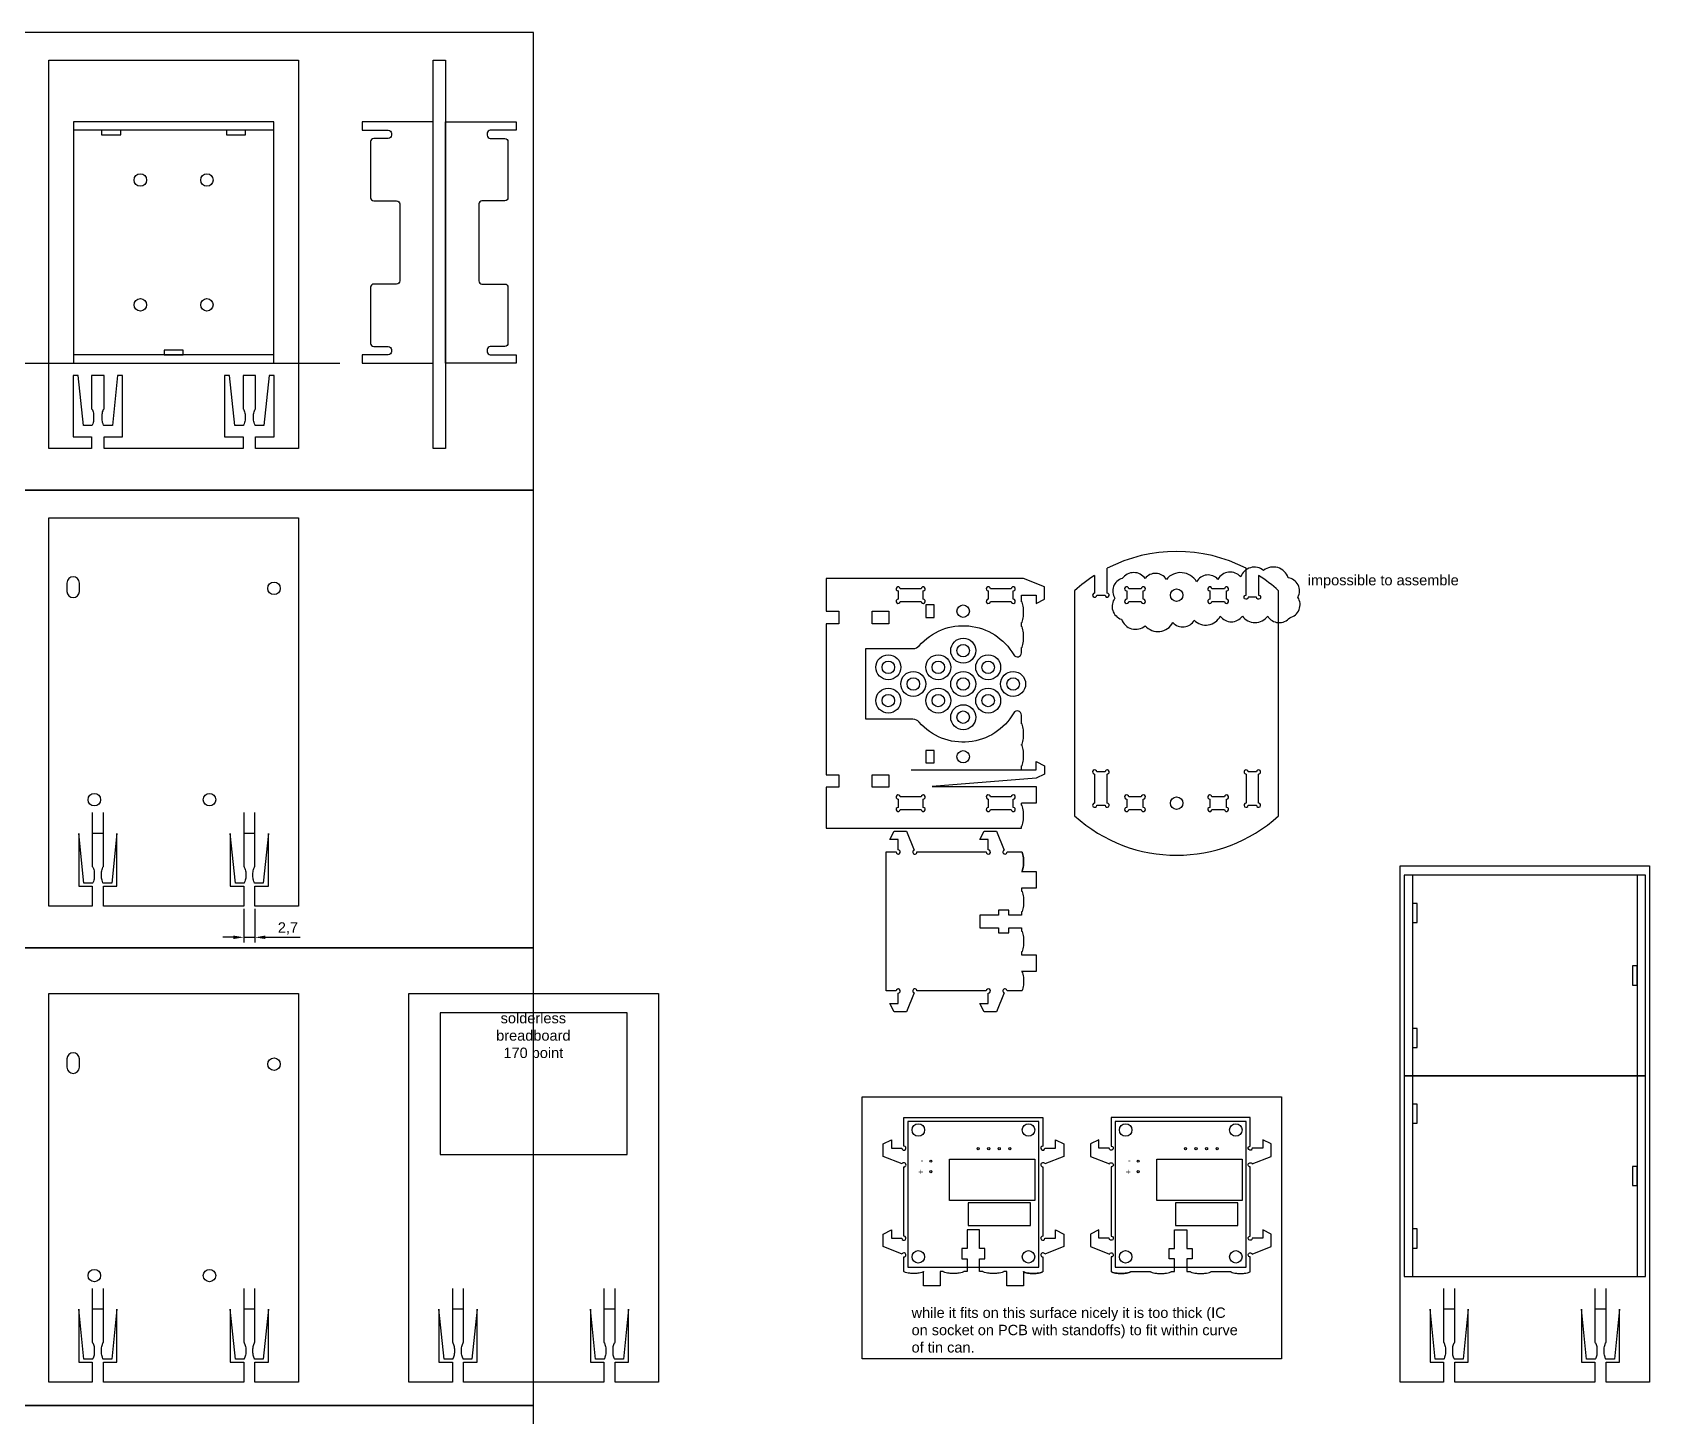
# Model space of a CAD drawing. Header units: millimetres. Extents: x 2162 to 3702, y 470 to 1904.
# Drawn here: x 2766 to 3154.8, y 807.3 to 1140 of the extents above; entities that cross this region are included whole.
import ezdxf

# ---------------------------------------------------------------- set-up
doc = ezdxf.new("R2010")
doc.units = ezdxf.units.MM
doc.layers.add('3 - First Cut', color=3, linetype='Continuous')
doc.layers.add('5 - Final Cut', color=5, linetype='Continuous')
doc.layers.add('NOTES', color=4, linetype='Continuous', plot=False)
doc.styles.get("Standard").update_dxf_attribs({"font": 'arial.ttf'})
doc.dimstyles.new('ISO-25', dxfattribs={"dimtxt": 2.5, "dimasz": 2.5, "dimexe": 1.25, "dimexo": 0.625, "dimtad": 1, "dimtxsty": 'Standard', "dimcen": 2.5, "dimadec": 0, "dimazin": 0, "dimtfac": 1, "dimtmove": 0, "dimatfit": 3, "dimfxl": 1, "dimarcsym": 0})

# ---------------------------------------------------------------- blocks, each defined once
blk = doc.blocks.new('*D9')
at = {"layer": 'Defpoints', "color": 0, "transparency": 16777216}
for p in [(2816.85, 930), (2819.55, 930), (2819.55, 922.51)]:
    blk.add_point(p, dxfattribs=at)
at = {"layer": 'NOTES', "color": 0, "lineweight": -2, "transparency": 16777216}
for p, q in [((2816.85, 929.38), (2816.85, 921.26)), ((2819.55, 929.38), (2819.55, 921.26)), ((2814.35, 922.51), (2811.85, 922.51)), ((2816.85, 922.51), (2819.55, 922.51)), ((2822.05, 922.51), (2830.39, 922.51))]:
    blk.add_line(p, q, dxfattribs=at)
at = {"layer": 'NOTES', "color": 0, "transparency": 16777216}
for points in [[(2814.35, 922.93), (2814.35, 922.1), (2816.85, 922.51)], [(2822.05, 922.93), (2822.05, 922.1), (2819.55, 922.51)]]:
    blk.add_solid(points, dxfattribs=at)
at = {"layer": 'NOTES', "color": 0, "transparency": 16777216, "insert": (2827.47, 924.64), "char_height": 2.5, "attachment_point": 5}
blk.add_mtext('2,7', dxfattribs=at)
blk = doc.blocks.new('ULN2003_cb')
for points in [[(-15.75, -17.5), (15.75, -17.5), (15.75, 17.5), (-15.75, 17.5)], [(1.25, 7.5), (-13.75, 7.5), (-13.75, 2), (1.25, 2)], [(-14.75, 1.5), (5.75, 1.5), (5.75, -8.5), (-14.75, -8.5)]]:
    blk.add_lwpolyline(points, close=True)
for centre, radius in [((-13.25, 15), 1.5), ((13.25, 15), 1.5), ((10.25, -5.46), 0.254), ((10.25, -8), 0.254), ((-8.75, -11), 0.254), ((-6.21, -11), 0.254), ((-3.67, -11), 0.254), ((-1.13, -11), 0.254), ((-13.25, -15.5), 1.5), ((13.25, -15.5), 1.5)]:
    blk.add_circle(centre, radius)
at = {"insert": (12.03, -4.64), "char_height": 1.5, "attachment_point": 1}
blk.add_mtext_dynamic_manual_height_columns('+\\P-', width=3.719, gutter_width=12.5, heights=[0], dxfattribs=at)

msp = doc.modelspace()

# ---------------------------------------------------------------- linework, layer by layer
msp.add_lwpolyline([(3038.612, 1008.543, 0.5205671), (3033.509, 1008.739, 0.5205671), (3033.509, 1008.739, 0.5205671), (3028.013, 1008.739, 0.5205671), (3028.013, 1008.739, 0.5205671), (3026.247, 1004.034, 0.5205671), (3026.247, 1004.034, 0.5205671), (3027.817, 998.937, 0.5205671), (3027.817, 998.937, 0.5205671), (3033.509, 997.369, 0.5205671), (3033.509, 997.369, 0.5205671), (3040.182, 998.153, 0.5205671), (3040.182, 998.153, 0.5205671), (3045.285, 998.741, 0.5205671), (3045.285, 998.741, 0.5205671), (3051.565, 999.721, 0.5205671), (3051.565, 999.721, 0.5205671), (3056.864, 999.721, 0.5205671), (3056.864, 999.721, 0.5205671), (3062.948, 999.721, 0.5205671), (3062.948, 999.721, 0.5205671), (3068.247, 999.329, 0.5205671), (3068.247, 999.329, 0.5205671), (3070.21, 1004.23, 0.5205671), (3070.21, 1004.23, 0.5205671), (3067.855, 1008.936, 0.5205671), (3067.855, 1008.936, 0.5205671), (3061.967, 1010.7, 0.5205671), (3061.967, 1010.7, 0.5205671), (3056.472, 1009.132, 0.5205671), (3056.472, 1009.132, 0.5205671), (3050.976, 1008.543, 0.5205671), (3050.976, 1008.543, 0.5205671), (3045.873, 1007.955, 0.5205671), (3045.873, 1007.955, 0.5205671)], format="xyb", close=True)
at = {"layer": '3 - First Cut'}
for points in [[(2774.37, 1005.651, 1), (2777.37, 1005.651), (2777.37, 1007.651, 1), (2774.37, 1007.651)], [(2974.64, 1003.245), (2979.64, 1003.245, 2.4142136), (2980.14, 1003.745), (2980.14, 1005.745, 2.4142136), (2979.64, 1006.245), (2974.64, 1006.245, 2.4142136), (2974.14, 1005.745), (2974.14, 1003.745, 2.4142136)], [(2996.303, 1003.245), (3001.303, 1003.245, 2.4142136), (3001.803, 1003.745), (3001.803, 1005.745, 2.4142136), (3001.303, 1006.245), (2996.303, 1006.245, 2.4142136), (2995.803, 1005.745), (2995.803, 1003.745, 2.4142136)], [(3029.558, 1003.245), (3032.558, 1003.245, 2.4142136), (3033.058, 1003.745), (3033.058, 1005.745, 2.4142136), (3032.558, 1006.245), (3029.558, 1006.245, 2.4142136), (3029.058, 1005.745), (3029.058, 1003.745, 2.4142136)], [(3049.558, 1003.245), (3052.558, 1003.245, 2.4142136), (3053.058, 1003.745), (3053.058, 1005.745, 2.4142136), (3052.558, 1006.245), (3049.558, 1006.245, 2.4142136), (3049.058, 1005.745), (3049.058, 1003.745, 2.4142136)], [(3024.358, 954.759), (3024.358, 961.759, 2.4142136), (3023.858, 962.259), (3021.858, 962.259, 2.4142136), (3021.358, 961.759), (3021.358, 954.759, 2.4142136), (3021.858, 954.259), (3023.858, 954.259, 2.4142136)], [(3060.758, 954.759), (3060.758, 961.759, 2.4142136), (3060.258, 962.259), (3058.258, 962.259, 2.4142136), (3057.758, 961.759), (3057.758, 954.759, 2.4142136), (3058.258, 954.259), (3060.258, 954.259, 2.4142136)], [(2974.64, 953.245), (2979.64, 953.245, 2.4142136), (2980.14, 953.745), (2980.14, 955.745, 2.4142136), (2979.64, 956.245), (2974.64, 956.245, 2.4142136), (2974.14, 955.745), (2974.14, 953.745, 2.4142136)], [(2996.303, 953.245), (3001.303, 953.245, 2.4142136), (3001.803, 953.745), (3001.803, 955.745, 2.4142136), (3001.303, 956.245), (2996.303, 956.245, 2.4142136), (2995.803, 955.745), (2995.803, 953.745, 2.4142136)], [(3029.558, 953.245), (3032.558, 953.245, 2.4142136), (3033.058, 953.745), (3033.058, 955.745, 2.4142136), (3032.558, 956.245), (3029.558, 956.245, 2.4142136), (3029.058, 955.745), (3029.058, 953.745, 2.4142136)], [(3049.558, 953.245), (3052.558, 953.245, 2.4142136), (3053.058, 953.745), (3053.058, 955.745, 2.4142136), (3052.558, 956.245), (3049.558, 956.245, 2.4142136), (3049.058, 955.745), (3049.058, 953.745, 2.4142136)], [(2774.37, 891.287, 1), (2777.37, 891.287), (2777.37, 893.287, 1), (2774.37, 893.287)]]:
    msp.add_lwpolyline(points, format="xyb", close=True, dxfattribs=at)
for points in [[(2967.863, 997.884), (2967.863, 1000.884), (2971.863, 1000.884), (2971.863, 997.884)], [(2982.773, 999.405), (2982.773, 1002.405), (2980.773, 1002.405), (2980.773, 999.405)], [(2982.773, 964.405), (2982.773, 967.405), (2980.773, 967.405), (2980.773, 964.405)], [(2967.863, 958.58), (2967.863, 961.58), (2971.863, 961.58), (2971.863, 958.58)]]:
    msp.add_lwpolyline(points, close=True, dxfattribs=at)
for centre in [(2792, 1104.5), (2808, 1104.5), (2792, 1074.5), (2808, 1074.5), (2824.13, 1006.381), (3041.058, 1004.745), (2989.773, 1000.905), (2989.773, 991.405), (2971.773, 987.405), (2983.773, 987.405), (2995.773, 987.405), (2977.773, 983.405), (2989.773, 983.405), (3001.773, 983.405), (2971.773, 979.405), (2983.773, 979.405), (2995.773, 979.405), (2989.773, 975.405), (2989.773, 965.905), (2780.95, 955.581), (2808.636, 955.581), (3041.058, 954.745), (2824.13, 892.017), (2978.976, 876.221), (3005.476, 876.221), (3028.807, 876.221), (3055.307, 876.221), (2978.976, 845.721), (3005.476, 845.721), (3028.807, 845.721), (3055.307, 845.721), (2780.95, 841.217), (2808.636, 841.217)]:
    msp.add_circle(centre, 1.5, dxfattribs=at)
at = {"layer": '5 - Final Cut'}
for p, q in [((2783.15, 947.5), (2780.45, 947.5)), ((2819.55, 947.5), (2816.85, 947.5)), ((2783.15, 833.135), (2780.45, 833.135)), ((2819.55, 833.135), (2816.85, 833.135)), ((2869.689, 833.135), (2866.989, 833.135)), ((2906.089, 833.135), (2903.389, 833.135)), ((3107.905, 833.135), (3105.205, 833.135)), ((3144.305, 833.135), (3141.605, 833.135))]:
    msp.add_line(p, q, dxfattribs=at)
for points in [[(2780.3, 1040), (2770, 1040), (2770, 1133.346), (2830, 1133.346), (2830, 1040), (2819.7, 1040)], [(2816.7, 1040), (2783.3, 1040)], [(2780.45, 930), (2770, 930), (2770, 1023.346), (2830, 1023.346), (2830, 930), (2819.55, 930)], [(3003.773, 1004.745), (3007.273, 1004.745), (3007.273, 1002.745), (3009.273, 1003.745), (3009.273, 1006.745), (3004.273, 1008.745), (2982.273, 1008.745)], [(2977.273, 962.745), (3007.273, 962.745), (3007.273, 964.745), (3009.273, 963.745), (3009.273, 961.745), (3007.273, 960.745), (2982.273, 958.745), (3007.273, 958.745), (3007.273, 954.745), (3003.773, 954.745)], [(3105.205, 815.635), (3094.755, 815.635), (3094.755, 939.68), (3154.755, 939.68), (3154.755, 815.635), (3144.305, 815.635)], [(2816.85, 930), (2783.15, 930)], [(2780.45, 815.635), (2770, 815.635), (2770, 908.982), (2830, 908.982), (2830, 815.635), (2819.55, 815.635)], [(2866.989, 815.635), (2856.539, 815.635), (2856.539, 908.982), (2916.539, 908.982), (2916.539, 815.635), (2906.089, 815.635)], [(2816.85, 815.635), (2783.15, 815.635)], [(2903.389, 815.635), (2869.689, 815.635)], [(3141.605, 815.635), (3107.905, 815.635)]]:
    msp.add_lwpolyline(points, dxfattribs=at)
for points in [[(2783.3, 1040), (2783.3, 1042.779), (2787.735, 1042.779), (2787.735, 1057.5), (2786.532, 1057.5), (2785.3, 1045.5), (2783.3, 1045.5, -0.308613), (2783.167, 1045.591), (2783.028, 1045.946, -0.0936315), (2782.821, 1047.04), (2782.821, 1047.96, -0.0936315), (2783.028, 1049.054), (2783.167, 1049.409, -0.308613), (2783.3, 1049.5), (2783.3, 1057.5), (2780.3, 1057.5), (2780.3, 1049.5, -0.308613), (2780.433, 1049.409), (2780.572, 1049.054, -0.0936315), (2780.779, 1047.96), (2780.779, 1047.04, -0.0936315), (2780.572, 1045.946), (2780.433, 1045.591, -0.308613), (2780.3, 1045.5), (2778.3, 1045.5), (2777.068, 1057.5), (2775.865, 1057.5), (2775.865, 1042.779), (2780.3, 1042.779), (2780.3, 1040)], [(2819.7, 1040), (2819.7, 1042.779), (2824.135, 1042.779), (2824.135, 1057.5), (2822.932, 1057.5), (2821.7, 1045.5), (2819.7, 1045.5, -0.308613), (2819.567, 1045.591), (2819.428, 1045.946, -0.0936315), (2819.221, 1047.04), (2819.221, 1047.96, -0.0936315), (2819.428, 1049.054), (2819.567, 1049.409, -0.308613), (2819.7, 1049.5), (2819.7, 1057.5), (2816.7, 1057.5), (2816.7, 1049.5, -0.308613), (2816.833, 1049.409), (2816.972, 1049.054, -0.0936315), (2817.179, 1047.96), (2817.179, 1047.04, -0.0936315), (2816.972, 1045.946), (2816.833, 1045.591, -0.308613), (2816.7, 1045.5), (2814.7, 1045.5), (2813.468, 1057.5), (2812.265, 1057.5), (2812.265, 1042.779), (2816.7, 1042.779), (2816.7, 1040)], [(3057.758, 1011.201, 0.2421851), (3024.358, 1011.201)], [(3021.358, 1009.472), (3021.358, 1005.245, 2.4142136), (3021.858, 1004.745), (3023.858, 1004.745, 2.4142136), (3024.358, 1005.245), (3024.358, 1011.201)], [(3060.758, 1009.472), (3060.758, 1004.732, -2.4142136), (3060.258, 1004.232), (3058.258, 1004.232, -2.4142136), (3057.758, 1004.732), (3057.758, 1011.201)], [(2982.273, 1008.745), (2956.863, 1008.745), (2956.863, 1000.884), (2959.863, 1000.884), (2959.863, 997.884), (2956.863, 997.884), (2956.863, 961.58), (2959.863, 961.58), (2959.863, 958.58), (2956.863, 958.58), (2956.863, 948.745), (3003.773, 948.745), (3003.773, 949.249, 0.2878165), (3003.91, 949.335, 0.063192), (3004.126, 949.982, 0.0286933), (3004.23, 950.718, 0.0206664), (3004.273, 951.749, 0.0206664), (3004.23, 952.781, 0.0286933), (3004.126, 953.517, 0.063192), (3003.91, 954.163, 0.2878165), (3003.773, 954.249), (3003.773, 954.745)], [(3021.358, 1009.472, 0.0414635), (3016.558, 1005.801), (3016.558, 951.69, 0.3854899), (3065.558, 951.69), (3065.558, 1005.801, 0.0414635), (3060.758, 1009.472, 0.0414635)], [(3003.773, 962.745), (3003.773, 963.717, 0.2878165), (3003.91, 963.803, 0.063192), (3004.126, 964.449, 0.0286933), (3004.23, 965.186, 0.0206664), (3004.273, 966.217, 0.0206664), (3004.23, 967.249, 0.0286933), (3004.126, 967.985, 0.063192), (3003.91, 968.631, 0.2878165), (3003.773, 968.717), (3003.773, 968.833, 0.2878165), (3003.91, 968.919, 0.063192), (3004.126, 969.566, 0.0286933), (3004.23, 970.302, 0.0206664), (3004.273, 971.333, 0.0206664), (3004.23, 972.365, 0.0286933), (3004.126, 973.101, 0.063192), (3003.91, 973.748, 0.2878165), (3003.773, 973.833), (3003.773, 975.922, 0.7678377), (3001.906, 976.421, -0.5153605), (2979.209, 974.218, 0.2170558), (2977.7, 974.905), (2966.389, 974.905), (2966.389, 991.905), (2977.7, 991.905, 0.2170558), (2979.209, 992.593, -0.5153603), (3001.906, 990.39, 0.7678359), (3003.773, 990.888), (3003.773, 992.176, 0.2878165), (3003.91, 992.262, 0.063192), (3004.126, 992.908, 0.0286933), (3004.23, 993.645, 0.0206664), (3004.273, 994.676, 0.0206664), (3004.23, 995.707, 0.0286933), (3004.126, 996.444, 0.063192), (3003.91, 997.09, 0.2878165), (3003.773, 997.176), (3003.773, 998.164, 0.2878165), (3003.91, 998.25, 0.063192), (3004.126, 998.896, 0.0286933), (3004.23, 999.632, 0.0206664), (3004.273, 1000.664, 0.0206664), (3004.23, 1001.695, 0.0286933), (3004.126, 1002.431, 0.063192), (3003.91, 1003.078, 0.2878165), (3003.773, 1003.164), (3003.773, 1004.745)], [(2780.45, 952.5), (2780.45, 939.5, -0.308613), (2780.583, 939.409), (2780.722, 939.054, -0.0936315), (2780.929, 937.96), (2780.929, 937.04, -0.0936315), (2780.722, 935.946), (2780.583, 935.591, -0.308613), (2780.45, 935.5), (2778.45, 935.5), (2777.218, 947.5), (2777.218, 947.5), (2777.218, 934.779), (2780.45, 934.779), (2780.45, 930)], [(2783.15, 930), (2783.15, 934.779), (2786.382, 934.779), (2786.382, 947.5), (2786.382, 947.5), (2785.15, 935.5), (2783.15, 935.5, -0.308613), (2783.017, 935.591), (2782.878, 935.946, -0.0936315), (2782.671, 937.04), (2782.671, 937.96, -0.0936315), (2782.878, 939.054), (2783.017, 939.409, -0.308613), (2783.15, 939.5), (2783.15, 952.5)], [(2816.85, 952.5), (2816.85, 939.5, -0.308613), (2816.983, 939.409), (2817.122, 939.054, -0.0936315), (2817.329, 937.96), (2817.329, 937.04, -0.0936315), (2817.122, 935.946), (2816.983, 935.591, -0.308613), (2816.85, 935.5), (2814.85, 935.5), (2813.618, 947.5), (2813.618, 947.5), (2813.618, 934.779), (2816.85, 934.779), (2816.85, 930)], [(2819.55, 930), (2819.55, 934.779), (2822.782, 934.779), (2822.782, 947.5), (2822.782, 947.5), (2821.55, 935.5), (2819.55, 935.5, -0.308613), (2819.417, 935.591), (2819.278, 935.946, -0.0936315), (2819.071, 937.04), (2819.071, 937.96, -0.0936315), (2819.278, 939.054), (2819.417, 939.409, -0.308613), (2819.55, 939.5), (2819.55, 952.5)], [(3003.773, 938.32), (3007.273, 938.32), (3007.273, 934.32), (3003.773, 934.32), (3003.773, 933.612, -0.2878165), (3003.91, 933.526, -0.063192), (3004.126, 932.88, -0.0286933), (3004.23, 932.144, -0.0206664), (3004.273, 931.112, -0.0206664), (3004.23, 930.081, -0.0286933), (3004.126, 929.345, -0.063192), (3003.91, 928.698, -0.2878165), (3003.773, 928.612), (3003.773, 927.82), (3000.773, 927.82), (3000.773, 929.07), (2998.273, 929.07), (2998.273, 927.82), (2993.773, 927.82), (2993.773, 924.82), (2998.273, 924.82), (2998.273, 923.57), (3000.773, 923.57), (3000.773, 924.82), (3003.773, 924.82), (3003.773, 924.027, -0.2878165), (3003.91, 923.941, -0.063192), (3004.126, 923.295, -0.0286933), (3004.23, 922.558, -0.0206664), (3004.273, 921.527, -0.0206664), (3004.23, 920.496, -0.0286933), (3004.126, 919.759, -0.063192), (3003.91, 919.113, -0.2878165), (3003.773, 919.027), (3003.773, 918.32), (3007.273, 918.32), (3007.273, 914.32), (3003.773, 914.32, -0.2811445), (3003.911, 914.235, -0.0663164), (3004.126, 913.631, -0.0304435), (3004.23, 912.938, -0.0219794), (3004.273, 911.97, -0.0219794), (3004.23, 911.001, -0.0304435), (3004.126, 910.308, -0.0663164), (3003.911, 909.704, -0.2811445), (3003.773, 909.62), (3003.773, 909.62), (3000.303, 909.62, 1.8846644), (2999.618, 909.155), (2997.803, 904.62), (2994.803, 904.62), (2993.803, 906.62), (2995.803, 906.62), (2995.803, 909.12, 2.4142136), (2995.303, 909.62), (2978.64, 909.62, 1.8846644), (2977.954, 909.155), (2976.14, 904.62), (2973.14, 904.62), (2972.14, 906.62), (2974.14, 906.62), (2974.14, 909.12, 2.4142136), (2973.64, 909.62), (2971.273, 909.62), (2971.273, 943.02), (2973.64, 943.02, 2.4142136), (2974.14, 943.52), (2974.14, 946.02), (2972.14, 946.02), (2973.14, 948.02), (2976.14, 948.02), (2977.954, 943.484, 1.8846644), (2978.64, 943.02), (2995.303, 943.02, 2.4142136), (2995.803, 943.52), (2995.803, 946.02), (2993.803, 946.02), (2994.803, 948.02), (2997.803, 948.02), (2999.618, 943.484, 1.8846644), (3000.303, 943.02), (3003.773, 943.02, -0.2811445), (3003.911, 942.935, -0.0663164), (3004.126, 942.331, -0.0304435), (3004.23, 941.638, -0.0219794), (3004.273, 940.67, -0.0219794), (3004.23, 939.701, -0.0304435), (3004.126, 939.008, -0.0663164), (3003.911, 938.404, -0.2811445), (3003.773, 938.32, 0.2811445), (3003.911, 938.404, 0.0663164), (3004.126, 939.008, 0.0304435), (3004.23, 939.701, 0.0219794), (3004.273, 940.67, 0.0219794), (3004.23, 941.638, 0.0304435), (3004.126, 942.331, 0.0663164), (3003.911, 942.935, 0.2811445), (3003.773, 943.02)], [(3004.226, 842.221), (3004.226, 838.721), (3000.226, 838.721), (3000.226, 842.221), (2999.518, 842.221, -0.2878165), (2999.432, 842.084, -0.063192), (2998.786, 841.867, -0.0286933), (2998.05, 841.764, -0.0206664), (2997.018, 841.721, -0.0206664), (2995.987, 841.764, -0.0286933), (2995.251, 841.867, -0.063192), (2994.604, 842.084, -0.2878165), (2994.518, 842.221), (2993.726, 842.221), (2993.726, 845.221), (2994.976, 845.221), (2994.976, 847.721), (2993.726, 847.721), (2993.726, 852.221), (2990.726, 852.221), (2990.726, 847.721), (2989.476, 847.721), (2989.476, 845.221), (2990.726, 845.221), (2990.726, 842.221), (2989.933, 842.221, -0.2878165), (2989.847, 842.084, -0.063192), (2989.201, 841.867, -0.0286933), (2988.464, 841.764, -0.0206664), (2987.433, 841.721, -0.0206664), (2986.402, 841.764, -0.0286933), (2985.665, 841.867, -0.063192), (2985.019, 842.084, -0.2878165), (2984.933, 842.221), (2984.226, 842.221), (2984.226, 838.721), (2980.226, 838.721), (2980.226, 842.221, -0.2811445), (2980.141, 842.082, -0.0663164), (2979.537, 841.867, -0.0304435), (2978.844, 841.764, -0.0219794), (2977.876, 841.721, -0.0219794), (2976.907, 841.764, -0.0304435), (2976.214, 841.867, -0.0663164), (2975.61, 842.082, -0.2811445), (2975.526, 842.221), (2975.526, 842.221), (2975.526, 845.691, 1.8846644), (2975.061, 846.376), (2970.526, 848.191), (2970.526, 851.191), (2972.526, 852.191), (2972.526, 850.191), (2975.026, 850.191, 2.4142136), (2975.526, 850.691), (2975.526, 867.354, 1.8846644), (2975.061, 868.04), (2970.526, 869.854), (2970.526, 872.854), (2972.526, 873.854), (2972.526, 871.854), (2975.026, 871.854, 2.4142136), (2975.526, 872.354), (2975.526, 879.221), (3008.926, 879.221), (3008.926, 872.354, 2.4142136), (3009.426, 871.854), (3011.926, 871.854), (3011.926, 873.854), (3013.926, 872.854), (3013.926, 869.854), (3009.39, 868.04, 1.8846644), (3008.926, 867.354), (3008.926, 850.691, 2.4142136), (3009.426, 850.191), (3011.926, 850.191), (3011.926, 852.191), (3013.926, 851.191), (3013.926, 848.191), (3009.39, 846.376, 1.8846644), (3008.926, 845.691), (3008.926, 842.221, -0.2811445), (3008.841, 842.082, -0.0663164), (3008.237, 841.867, -0.0304435), (3007.544, 841.764, -0.0219794), (3006.576, 841.721, -0.0219794), (3005.607, 841.764, -0.0304435), (3004.914, 841.867, -0.0663164), (3004.31, 842.082, -0.2811445), (3004.226, 842.221, 0.2811445), (3004.31, 842.082, 0.0663164), (3004.914, 841.867, 0.0304435), (3005.607, 841.764, 0.0219794), (3006.576, 841.721, 0.0219794), (3007.544, 841.764, 0.0304435), (3008.237, 841.867, 0.0663164), (3008.841, 842.082, 0.2811445), (3008.926, 842.221)], [(3030.057, 842.221), (3034.765, 842.221, 0.2878165), (3034.85, 842.084, 0.063192), (3035.497, 841.867, 0.0286933), (3036.233, 841.764, 0.0206664), (3037.265, 841.721, 0.0206664), (3038.296, 841.764, 0.0286933), (3039.032, 841.867, 0.063192), (3039.679, 842.084, 0.2878165), (3039.765, 842.221), (3040.557, 842.221), (3040.557, 845.221), (3039.307, 845.221), (3039.307, 847.721), (3040.557, 847.721), (3040.557, 852.221), (3043.557, 852.221), (3043.557, 847.721), (3044.807, 847.721), (3044.807, 845.221), (3043.557, 845.221), (3043.557, 842.221), (3044.35, 842.221, 0.2878165), (3044.436, 842.084, 0.063192), (3045.082, 841.867, 0.0286933), (3045.819, 841.764, 0.0206664), (3046.85, 841.721, 0.0206664), (3047.881, 841.764, 0.0286933), (3048.618, 841.867, 0.063192), (3049.264, 842.084, 0.2878165), (3049.35, 842.221), (3054.057, 842.221, 0.2811445), (3054.142, 842.082, 0.0663164), (3054.746, 841.867, 0.0304435), (3055.438, 841.764, 0.0219794), (3056.407, 841.721, 0.0219794), (3057.376, 841.764, 0.0304435), (3058.069, 841.867, 0.0663164), (3058.673, 842.082, 0.2811445), (3058.757, 842.221), (3058.757, 842.221), (3058.757, 845.691, -1.8846644), (3059.222, 846.376), (3063.757, 848.191), (3063.757, 851.191), (3061.757, 852.191), (3061.757, 850.191), (3059.257, 850.191, -2.4142136), (3058.757, 850.691), (3058.757, 867.354, -1.8846644), (3059.222, 868.04), (3063.757, 869.854), (3063.757, 872.854), (3061.757, 873.854), (3061.757, 871.854), (3059.257, 871.854, -2.4142136), (3058.757, 872.354), (3058.757, 879.221), (3025.357, 879.221), (3025.357, 872.354, -2.4142136), (3024.857, 871.854), (3022.357, 871.854), (3022.357, 873.854), (3020.357, 872.854), (3020.357, 869.854), (3024.893, 868.04, -1.8846644), (3025.357, 867.354), (3025.357, 850.691, -2.4142136), (3024.857, 850.191), (3022.357, 850.191), (3022.357, 852.191), (3020.357, 851.191), (3020.357, 848.191), (3024.893, 846.376, -1.8846644), (3025.357, 845.691), (3025.357, 842.221, 0.2811445), (3025.442, 842.082, 0.0663164), (3026.046, 841.867, 0.0304435), (3026.738, 841.764, 0.0219794), (3027.707, 841.721, 0.0219794), (3028.676, 841.764, 0.0304435), (3029.369, 841.867, 0.0663164), (3029.973, 842.082, 0.2811445), (3030.057, 842.221, -0.2811445), (3029.973, 842.082, -0.0663164), (3029.369, 841.867, -0.0304435), (3028.676, 841.764, -0.0219794), (3027.707, 841.721, -0.0219794), (3026.738, 841.764, -0.0304435), (3026.046, 841.867, -0.0663164), (3025.442, 842.082, -0.2811445), (3025.357, 842.221)], [(2780.45, 838.135), (2780.45, 825.135, -0.308613), (2780.583, 825.045), (2780.722, 824.69, -0.0936315), (2780.929, 823.595), (2780.929, 822.675, -0.0936315), (2780.722, 821.581), (2780.583, 821.226, -0.308613), (2780.45, 821.135), (2778.45, 821.135), (2777.218, 833.135), (2777.218, 833.135), (2777.218, 820.415), (2780.45, 820.415), (2780.45, 815.635)], [(2783.15, 815.635), (2783.15, 820.415), (2786.382, 820.415), (2786.382, 833.135), (2786.382, 833.135), (2785.15, 821.135), (2783.15, 821.135, -0.308613), (2783.017, 821.226), (2782.878, 821.581, -0.0936315), (2782.671, 822.675), (2782.671, 823.595, -0.0936315), (2782.878, 824.69), (2783.017, 825.045, -0.308613), (2783.15, 825.135), (2783.15, 838.135)], [(2816.85, 838.135), (2816.85, 825.135, -0.308613), (2816.983, 825.045), (2817.122, 824.69, -0.0936315), (2817.329, 823.595), (2817.329, 822.675, -0.0936315), (2817.122, 821.581), (2816.983, 821.226, -0.308613), (2816.85, 821.135), (2814.85, 821.135), (2813.618, 833.135), (2813.618, 833.135), (2813.618, 820.415), (2816.85, 820.415), (2816.85, 815.635)], [(2819.55, 815.635), (2819.55, 820.415), (2822.782, 820.415), (2822.782, 833.135), (2822.782, 833.135), (2821.55, 821.135), (2819.55, 821.135, -0.308613), (2819.417, 821.226), (2819.278, 821.581, -0.0936315), (2819.071, 822.675), (2819.071, 823.595, -0.0936315), (2819.278, 824.69), (2819.417, 825.045, -0.308613), (2819.55, 825.135), (2819.55, 838.135)], [(2866.989, 838.135), (2866.989, 825.135, -0.308613), (2867.121, 825.045), (2867.261, 824.69, -0.0936315), (2867.467, 823.595), (2867.467, 822.675, -0.0936315), (2867.261, 821.581), (2867.121, 821.226, -0.308613), (2866.989, 821.135), (2864.989, 821.135), (2863.756, 833.135), (2863.756, 833.135), (2863.756, 820.415), (2866.989, 820.415), (2866.989, 815.635)], [(2869.689, 815.635), (2869.689, 820.415), (2872.921, 820.415), (2872.921, 833.135), (2872.921, 833.135), (2871.689, 821.135), (2869.689, 821.135, -0.308613), (2869.556, 821.226), (2869.417, 821.581, -0.0936315), (2869.21, 822.675), (2869.21, 823.595, -0.0936315), (2869.417, 824.69), (2869.556, 825.045, -0.308613), (2869.689, 825.135), (2869.689, 838.135)], [(2903.389, 838.135), (2903.389, 825.135, -0.308613), (2903.521, 825.045), (2903.661, 824.69, -0.0936315), (2903.867, 823.595), (2903.867, 822.675, -0.0936315), (2903.661, 821.581), (2903.521, 821.226, -0.308613), (2903.389, 821.135), (2901.389, 821.135), (2900.156, 833.135), (2900.156, 833.135), (2900.156, 820.415), (2903.389, 820.415), (2903.389, 815.635)], [(2906.089, 815.635), (2906.089, 820.415), (2909.321, 820.415), (2909.321, 833.135), (2909.321, 833.135), (2908.089, 821.135), (2906.089, 821.135, -0.308613), (2905.956, 821.226), (2905.817, 821.581, -0.0936315), (2905.61, 822.675), (2905.61, 823.595, -0.0936315), (2905.817, 824.69), (2905.956, 825.045, -0.308613), (2906.089, 825.135), (2906.089, 838.135)], [(3105.205, 838.135), (3105.205, 825.135, -0.308613), (3105.337, 825.045), (3105.477, 824.69, -0.0936315), (3105.683, 823.595), (3105.683, 822.675, -0.0936315), (3105.477, 821.581), (3105.337, 821.226, -0.308613), (3105.205, 821.135), (3103.205, 821.135), (3101.972, 833.135), (3101.972, 833.135), (3101.972, 820.415), (3105.205, 820.415), (3105.205, 815.635)], [(3107.905, 815.635), (3107.905, 820.415), (3111.137, 820.415), (3111.137, 833.135), (3111.137, 833.135), (3109.905, 821.135), (3107.905, 821.135, -0.308613), (3107.772, 821.226), (3107.633, 821.581, -0.0936315), (3107.426, 822.675), (3107.426, 823.595, -0.0936315), (3107.633, 824.69), (3107.772, 825.045, -0.308613), (3107.905, 825.135), (3107.905, 838.135)], [(3141.605, 838.135), (3141.605, 825.135, -0.308613), (3141.737, 825.045), (3141.877, 824.69, -0.0936315), (3142.083, 823.595), (3142.083, 822.675, -0.0936315), (3141.877, 821.581), (3141.737, 821.226, -0.308613), (3141.605, 821.135), (3139.605, 821.135), (3138.372, 833.135), (3138.372, 833.135), (3138.372, 820.415), (3141.605, 820.415), (3141.605, 815.635)], [(3144.305, 815.635), (3144.305, 820.415), (3147.537, 820.415), (3147.537, 833.135), (3147.537, 833.135), (3146.305, 821.135), (3144.305, 821.135, -0.308613), (3144.172, 821.226), (3144.033, 821.581, -0.0936315), (3143.826, 822.675), (3143.826, 823.595, -0.0936315), (3144.033, 824.69), (3144.172, 825.045, -0.308613), (3144.305, 825.135), (3144.305, 838.135)]]:
    msp.add_lwpolyline(points, format="xyb", dxfattribs=at)
for centre in [(2989.773, 991.405), (2971.773, 987.405), (2983.773, 987.405), (2995.773, 987.405), (2977.773, 983.405), (2989.773, 983.405), (3001.773, 983.405), (2971.773, 979.405), (2983.773, 979.405), (2995.773, 979.405), (2989.773, 975.405)]:
    msp.add_circle(centre, 3, dxfattribs=at)
at = {"layer": 'NOTES'}
for p, q in [((2824.1, 1116.5), (2775.9, 1116.5)), ((2824.1, 1062.5), (2775.9, 1062.5)), ((2624.655, 1060.5), (2839.973, 1060.5)), ((3097.755, 937.435), (3097.755, 889.235)), ((3151.755, 937.435), (3151.755, 889.235)), ((3097.755, 889.235), (3097.755, 841.035)), ((3151.755, 889.235), (3151.755, 841.035))]:
    msp.add_line(p, q, dxfattribs=at)
for points in [[(2410, 1030), (2886.457, 1030), (2886.457, 1140), (2410, 1140)], [(2865.349, 1040), (2862.349, 1040), (2862.349, 1133.346), (2865.349, 1133.346)], [(2824.1, 1060.5), (2824.1, 1118.5), (2775.9, 1118.5), (2775.9, 1060.5)], [(2787.3, 1115.399), (2787.3, 1116.5), (2782.7, 1116.5), (2782.7, 1115.399)], [(2817.3, 1115.399), (2817.3, 1116.5), (2812.7, 1116.5), (2812.7, 1115.399)], [(2802.3, 1062.5), (2802.3, 1063.601), (2797.7, 1063.601), (2797.7, 1062.5)], [(2410, 920), (2886.457, 920), (2886.457, 1030), (2410, 1030)], [(3153.755, 937.435), (3095.755, 937.435), (3095.755, 889.235), (3153.755, 889.235)], [(3098.855, 930.635), (3097.755, 930.635), (3097.755, 926.035), (3098.855, 926.035)], [(2410, 810), (2886.457, 810), (2886.457, 920), (2410, 920)], [(3151.755, 915.635), (3150.654, 915.635), (3150.654, 911.035), (3151.755, 911.035)], [(2864.039, 870.338), (2909.039, 870.338), (2909.039, 904.338), (2864.039, 904.338)], [(3098.855, 900.635), (3097.755, 900.635), (3097.755, 896.035), (3098.855, 896.035)], [(3153.755, 889.235), (3095.755, 889.235), (3095.755, 841.035), (3153.755, 841.035)], [(3098.855, 882.435), (3097.755, 882.435), (3097.755, 877.835), (3098.855, 877.835)], [(3151.755, 867.435), (3150.654, 867.435), (3150.654, 862.835), (3151.755, 862.835)], [(3098.855, 852.435), (3097.755, 852.435), (3097.755, 847.835), (3098.855, 847.835)], [(2410, 640), (2886.457, 640), (2886.457, 810), (2410, 810)]]:
    msp.add_lwpolyline(points, close=True, dxfattribs=at)
for points in [[(2853.599, 1079.5), (2848.099, 1079.5, 0.4142136), (2847.349, 1078.75), (2847.349, 1065.25, 0.4142136), (2848.099, 1064.5), (2851.599, 1064.5, -0.4142136), (2852.349, 1063.75), (2852.349, 1063.25, -0.4142136), (2851.599, 1062.5), (2845.349, 1062.5), (2845.349, 1060.5), (2862.349, 1060.5), (2862.349, 1118.5), (2845.349, 1118.5), (2845.349, 1116.5), (2851.599, 1116.5, -0.4142136), (2852.349, 1115.75), (2852.349, 1115.25, -0.4142136), (2851.599, 1114.5), (2848.099, 1114.5, 0.4142136), (2847.349, 1113.75), (2847.349, 1100.25, 0.4142136), (2848.099, 1099.5), (2853.599, 1099.5, -0.4142136), (2854.349, 1098.75), (2854.349, 1080.25, -0.4142136)], [(2874.099, 1079.5), (2879.599, 1079.5, -0.4142136), (2880.349, 1078.75), (2880.349, 1065.25, -0.4142136), (2879.599, 1064.5), (2876.099, 1064.5, 0.4142136), (2875.349, 1063.75), (2875.349, 1063.25, 0.4142136), (2876.099, 1062.5), (2882.349, 1062.5), (2882.349, 1060.5), (2865.349, 1060.5), (2865.349, 1118.5), (2882.349, 1118.5), (2882.349, 1116.5), (2876.099, 1116.5, 0.4142136), (2875.349, 1115.75), (2875.349, 1115.25, 0.4142136), (2876.099, 1114.5), (2879.599, 1114.5, -0.4142136), (2880.349, 1113.75), (2880.349, 1100.25, -0.4142136), (2879.599, 1099.5), (2874.099, 1099.5, 0.4142136), (2873.349, 1098.75), (2873.349, 1080.25, 0.4142136)]]:
    msp.add_lwpolyline(points, format="xyb", close=True, dxfattribs=at)
at = {"layer": 'NOTES', "color": 1}
msp.add_lwpolyline([(3066.291, 821.233), (2965.473, 821.233), (2965.473, 884.166), (3066.291, 884.166)], close=True, dxfattribs=at)

# ---------------------------------------------------------------- block references
at = {"layer": 'NOTES', "rotation": 180}
for p in [(2992.226, 860.721), (3042.057, 860.721)]:
    msp.add_blockref('ULN2003_cb', p, dxfattribs=at)

# ---------------------------------------------------------------- texts
at = {"layer": 'NOTES', "char_height": 2.5}
for s, width, insert, attachment_point in [('impossible to assemble', 85.81976, (3072.575, 1009.611), 1), ('solderless breadboard \\P170 point', 27.32898, (2886.457, 904.338), 2)]:
    msp.add_mtext_dynamic_manual_height_columns(s, width=width, gutter_width=12.5, heights=[0], dxfattribs=dict(at, insert=insert, attachment_point=attachment_point))
at = {"layer": 'NOTES', "color": 1, "insert": (2977.36, 833.556), "char_height": 2.5, "attachment_point": 1}
msp.add_mtext_dynamic_manual_height_columns('while it fits on this surface nicely it is too thick (IC on socket on PCB with standoffs) to fit within curve of tin can.', width=79.46607, gutter_width=12.5, heights=[0], dxfattribs=at)

# ---------------------------------------------------------------- dimensions: what is measured, and where the dimension line sits
at = {"layer": 'NOTES'}
dim = msp.add_linear_dim(base=(2819.55, 922.512), p1=(2816.85, 930), p2=(2819.55, 930), dimstyle='ISO-25', dxfattribs=at)
dim.commit()
dim.dimension.update_dxf_attribs({"geometry": '*D9', "text_midpoint": (2827.472, 924.639)})

doc.saveas('drawing.dxf')
